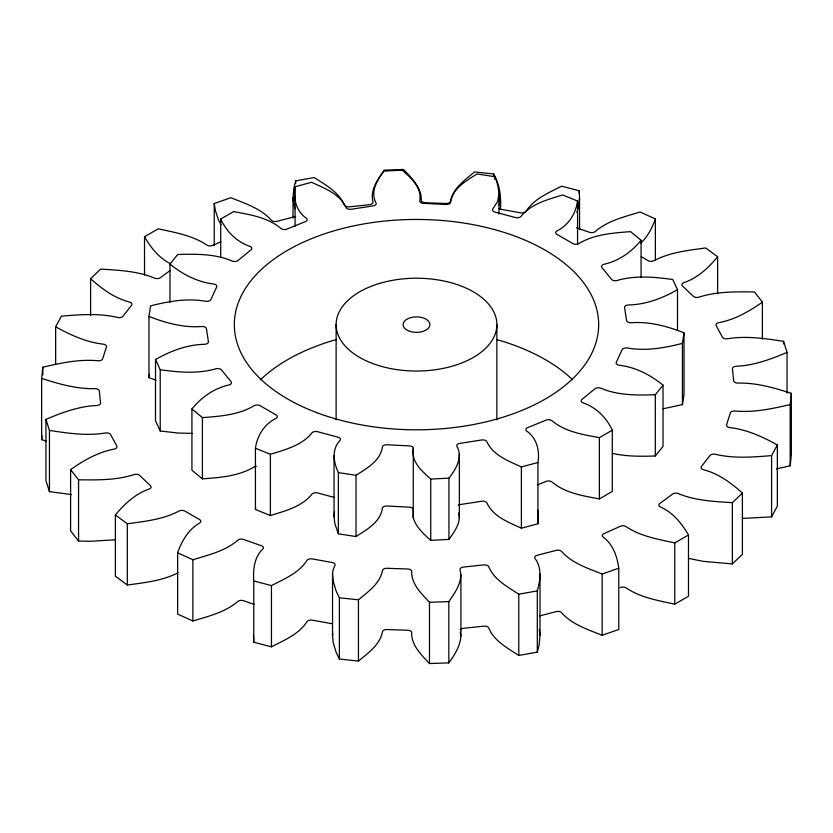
<?xml version="1.0" encoding="UTF-8"?>
<svg xmlns="http://www.w3.org/2000/svg" width="833" height="833" viewBox="0 0 833 833"><rect width="100%" height="100%" fill="white"/><g stroke="black" fill="none" stroke-linecap="round" stroke-linejoin="round"><path stroke-width="1.25" d="M498.967 193.693L497.634 201.44L492.803 208.989A4.207 2.426 0 0 0 495.229 212.123L515.158 217.486A4.207 2.426 0 0 0 520.885 216.549C531.038 203.721 547.729 199.618 562.598 194.974L577.561 201.024C575.811 213.675 568.47 225.451 556.694 231.033A4.207 2.426 0 0 0 557.131 234.458L572.677 243.434A4.207 2.426 0 0 0 578.612 243.684C594.231 234.271 612.869 232.959 630.591 231.636L641.066 240.279C631.56 252.055 618.627 261.125 603.686 264.363A4.207 2.426 0 0 0 602.061 267.664L611.36 279.17A4.207 2.426 0 0 0 616.784 280.575C635.006 275.171 654.249 276.92 672.772 279.524L677.489 289.707C662.402 298.308 645.679 304.701 628.103 304.961A4.207 2.426 0 0 0 624.615 307.741L626.541 320.393A4.207 2.426 0 0 0 630.8 322.777C649.126 321.278 667.15 326.182 684.028 332.846L682.435 343.352C664.422 347.996 645.554 351.339 626.989 347.923A4.207 2.426 0 0 0 622.074 349.85L616.378 362.116A4.207 2.426 0 0 0 618.971 365.208C635.381 367.051 650.396 374.829 663.026 385.179L655.311 394.738C636.901 395.331 617.753 395.508 600.499 388.084A4.207 2.426 0 0 0 594.731 388.928L582.111 399.33A4.207 2.426 0 0 0 582.715 402.745C596.043 407.191 606.507 417.562 612.286 430.203L599.375 437.658C582.85 434.576 565.066 431.848 551.8 420.592A4.207 2.426 0 0 0 545.886 420.238L527.872 427.527A4.207 2.426 0 0 0 526.414 430.859C536.775 437.773 539.94 450.799 537.931 462.502L521.385 466.959C508.494 461.003 493.105 455.412 486.795 441.521A4.207 2.426 0 0 0 481.443 440.022L460.201 443.312A4.207 2.426 0 0 0 456.859 446.155C463.179 457.296 455.838 469.385 448.935 478.163L448.935 539.409L430.744 540.336C423.664 533.995 415.875 527.133 413.23 517.647L413.303 448.352A4.207 2.426 0 0 0 409.159 445.884L387.251 444.78A4.207 2.426 0 0 0 382.43 446.79C380.546 460.899 366.78 468.333 356.014 475.31L338.385 472.582C333.502 462.419 331.409 449.07 340.197 440.261A4.207 2.426 0 0 0 337.771 437.127L317.842 431.765A4.207 2.426 0 0 0 312.115 432.702C301.962 445.53 285.271 449.633 270.402 454.277L255.439 448.237C257.189 435.576 264.53 423.81 276.306 418.218A4.207 2.426 0 0 0 275.869 414.792L260.323 405.817A4.207 2.426 0 0 0 254.388 405.567C238.769 414.98 220.131 416.292 202.409 417.614L191.934 408.972C201.44 397.195 214.373 388.126 229.314 384.888A4.207 2.426 0 0 0 230.939 381.587L221.64 370.081A4.207 2.426 0 0 0 216.216 368.675C197.994 374.079 178.751 372.33 160.228 369.727L155.511 359.544C170.598 350.943 187.321 344.55 204.897 344.289A4.207 2.426 0 0 0 208.385 341.509L206.459 328.858A4.207 2.426 0 0 0 202.2 326.474C183.874 327.973 165.85 323.079 148.972 316.405L150.565 305.898C168.578 301.254 187.446 297.912 206.011 301.327A4.207 2.426 0 0 0 210.926 299.401L216.622 287.135A4.207 2.426 0 0 0 214.029 284.043C197.619 282.2 182.604 274.421 169.974 264.071L177.689 254.513C196.099 253.919 215.247 253.742 232.501 261.166A4.207 2.426 0 0 0 238.269 260.323L250.889 249.921A4.207 2.426 0 0 0 250.285 246.506C236.957 242.059 226.493 231.689 220.714 219.048L233.625 211.592C250.15 214.675 267.934 217.403 281.2 228.659A4.207 2.426 0 0 0 287.114 229.013L305.128 221.724A4.207 2.426 0 0 0 306.586 218.392C296.225 211.478 293.06 198.452 295.069 186.748L311.615 182.292C324.506 188.248 339.895 193.839 346.205 207.729A4.207 2.426 0 0 0 351.557 209.229L372.799 205.938A4.207 2.426 0 0 0 376.141 203.096C369.821 191.954 377.162 179.866 384.065 171.088L402.256 170.171C410.992 177.981 422.289 187.748 419.697 200.899A4.207 2.426 0 0 0 423.841 203.367L445.749 204.47A4.207 2.426 0 0 0 450.57 202.461C452.454 188.362 466.22 180.917 476.986 173.941L494.615 176.669C500.581 188.289 498.79 201.555 498.967 214.102M448.935 539.409C454.152 531.985 461.44 522.707 458.639 513.055M413.303 448.352C410.711 461.503 422.008 471.27 430.744 479.079L448.935 478.163M413.23 517.647L413.303 509.598A4.207 2.426 0 0 0 409.159 507.141L387.251 506.027A4.207 2.426 0 0 0 382.43 508.047C380.546 522.145 366.78 529.58 356.014 536.556L338.385 533.828L334.824 523.624L334.033 516.814L334.033 455.557M292.997 218.1L292.997 197.692L293.903 187.831L295.694 180.865L314.208 177.533C325.391 184.895 338.937 191.975 344.227 205.012A4.207 2.426 0 0 0 349.266 206.834L369.394 204.71A4.207 2.426 0 0 0 372.997 201.971C369.821 190.288 377.849 179.241 384.18 170.13L403.536 169.453C411.46 178.012 421.8 187.685 421.29 200.284A4.207 2.426 0 0 0 425.434 202.752L445.863 203.46A4.207 2.426 0 0 0 450.486 201.305C452.881 188.248 465.001 179.938 474.55 171.942L493.625 173.951C499.758 184.572 501.289 196.921 500.466 208.989M641.316 256.72L647.991 260.583A4.207 2.426 0 0 0 653.936 260.739C669.784 252.264 688.131 250.389 705.676 247.963L717.63 256.772C708.571 267.82 697.513 278.014 683.778 282.72A4.207 2.426 0 0 0 682.612 286.094L693.202 296.204A4.207 2.426 0 0 0 698.908 297.173C716.755 291.373 735.883 291.769 754.438 291.925L762.393 302.14C749.221 311.386 734.8 319.757 718.764 322.652A4.207 2.426 0 0 0 716.245 325.765L722.336 337.042A4.207 2.426 0 0 0 727.469 338.771C746.097 335.689 765.09 338.469 783.561 341.353L787.05 352.359C770.879 359.252 753.927 365.531 736.195 366.249A4.207 2.426 0 0 0 732.457 368.925L733.686 380.712A4.207 2.426 0 0 0 737.955 383.107C756.239 382.618 774.117 387.772 791.35 393.363L790.184 404.536C772.181 408.784 753.626 412.762 735.039 410.992A4.207 2.426 0 0 0 730.302 413.074L726.605 424.695A4.207 2.426 0 0 0 729.76 427.6C746.743 429.453 762.539 436.815 777.356 444.937L771.587 455.62C752.928 457.13 733.748 458.712 715.37 454.277A4.207 2.426 0 0 0 709.903 455.641L701.511 466.407A4.207 2.426 0 0 0 703.364 469.677C718.296 473.519 731.135 482.838 742.39 493.074L732.363 502.653C714.183 501.497 695.336 500.737 678.333 493.584A4.207 2.426 0 0 0 672.46 494.146L659.84 503.455A4.207 2.426 0 0 0 660.288 506.87C672.772 512.389 681.831 523.405 688.485 534.984L674.772 542.908C658.122 539.284 640.452 536.348 626.083 526.623A4.207 2.426 0 0 0 620.148 526.373L604.04 533.651A4.207 2.426 0 0 0 603.05 537.046C613.005 544.147 617.232 556.579 618.773 568.231L602.176 574.031C587.942 568.304 572.094 563.337 561.65 551.498A4.207 2.426 0 0 0 555.996 550.426L537.327 555.267A4.207 2.426 0 0 0 534.973 558.422C542.179 567.627 540.232 580.424 537.306 590.878L537.306 652.135L518.792 655.467C507.609 648.105 494.063 641.025 488.773 627.988A4.207 2.426 0 0 0 483.734 626.166L463.606 628.29A4.207 2.426 0 0 0 460.274 629.779M540.003 574.062L540.003 635.308L539.097 645.169L537.306 652.135M334.033 516.814L334.491 511.941M537.306 590.878L518.792 594.21C507.609 586.849 494.063 579.768 488.773 566.732A4.207 2.426 0 0 0 483.734 564.92L463.606 567.044A4.207 2.426 0 0 0 460.003 569.782C463.179 581.465 455.151 592.513 448.82 601.613L448.82 662.87L429.464 663.547C421.54 654.988 411.2 645.315 411.71 632.716A4.207 2.426 0 0 0 407.566 630.248L387.137 629.54A4.207 2.426 0 0 0 382.514 631.695C380.119 644.752 367.999 653.062 358.45 661.058L339.375 659.049L336.136 652.249L333.179 642.535L332.534 635.496L332.534 574.249L333.023 570.032L334.918 565.409A4.207 2.426 0 0 0 331.919 562.442L312.375 558.933A4.207 2.426 0 0 0 306.992 560.39C298.985 572.989 284.22 578.966 271.454 585.578L253.773 580.986C252.93 569.814 254.211 556.985 262.874 548.926A4.207 2.426 0 0 0 261.187 545.625L243.673 539.513A4.207 2.426 0 0 0 237.832 540.19C225.264 551.04 208.437 555.007 192.892 559.734L177.627 552.831C181.729 541.023 188.539 529.247 199.753 522.957A4.207 2.426 0 0 0 199.483 519.532L185.009 511.17A4.207 2.426 0 0 0 179.064 511.014C163.216 519.49 144.869 521.364 127.324 523.78L115.37 514.971C124.429 503.934 135.487 493.74 149.222 489.023A4.207 2.426 0 0 0 150.388 485.66L139.798 475.549A4.207 2.426 0 0 0 134.092 474.571C116.245 480.381 97.117 479.985 78.562 479.818L70.607 469.614C83.779 460.368 98.2 451.996 114.236 449.102A4.207 2.426 0 0 0 116.755 445.988L110.664 434.711A4.207 2.426 0 0 0 105.531 432.973C86.903 436.065 67.91 433.285 49.439 430.401L45.95 419.395C62.121 412.502 79.073 406.212 96.805 405.504A4.207 2.426 0 0 0 100.543 402.828L99.314 391.031A4.207 2.426 0 0 0 95.045 388.647C76.761 389.136 58.883 383.982 41.65 378.39L42.816 367.218C60.819 362.969 79.374 358.992 97.961 360.762A4.207 2.426 0 0 0 102.698 358.679L106.395 347.059A4.207 2.426 0 0 0 103.24 344.144C86.257 342.301 70.461 334.939 55.644 326.817L61.413 316.134C80.072 314.614 99.252 313.031 117.63 317.477A4.207 2.426 0 0 0 123.097 316.113L131.489 305.336A4.207 2.426 0 0 0 129.636 302.077C114.704 298.235 101.865 288.916 90.61 278.67L100.637 269.09C118.817 270.256 137.664 271.017 154.667 278.17A4.207 2.426 0 0 0 160.54 277.597L170.244 270.444M460.92 574.499L460.92 635.746C460.42 645.908 454.662 654.873 448.82 662.87M46.388 441.167L41.65 439.637L42.035 435.919M776.377 468.896L790.184 465.782L791.35 454.61L791.35 393.363M332.534 635.496L332.784 633.392M500.466 197.504L499.977 201.721L498.55 205.189M499.196 208.677A4.207 2.426 0 0 0 501.081 209.302L520.625 212.821A4.207 2.426 0 0 0 526.008 211.363C534.015 198.764 548.78 192.777 561.546 186.175L579.227 190.767L579.549 197.806L578.394 207.656L576.873 212.269M458.244 505.11A4.207 2.426 0 0 1 460.201 504.559L481.443 501.279A4.207 2.426 0 0 1 486.795 502.768C493.105 516.658 508.494 522.249 521.385 528.205L537.931 523.749L538.368 513.347L537.733 509.952M156.042 380.212L148.972 377.651L149.503 374.152M663.099 408.764L682.435 404.599L684.028 394.103L684.028 332.846M334.033 497.374L317.842 493.011A4.207 2.426 0 0 0 312.115 493.948C301.962 506.776 285.271 510.889 270.402 515.533L255.439 509.484L255.7 507.859M576.488 227.753L589.327 232.23A4.207 2.426 0 0 0 595.168 231.564C607.736 220.703 624.563 216.736 640.108 212.019L655.373 218.923C652.312 227.826 647.73 236.437 640.941 243.049M742.453 518.428L771.587 516.866L777.356 506.183L777.356 444.937M612.526 453.391C626.541 456.557 641.035 456.474 655.311 455.984L663.026 446.426L663.026 385.179M688.475 558.37L703.427 561.39L732.363 563.91L742.39 554.33L742.39 493.074M332.534 574.249L333.179 581.288L336.136 591.003L339.375 597.792L358.45 599.812C367.999 591.815 380.119 583.506 382.514 570.449A4.207 2.426 0 0 1 387.137 568.293L407.566 569.001A4.207 2.426 0 0 1 411.71 571.469C411.2 584.068 421.54 593.742 429.464 602.29L429.464 663.547M144.515 275.046L144.515 236.759L158.228 228.846C174.878 232.459 192.548 235.406 206.917 245.121A4.207 2.426 0 0 0 212.852 245.381L220.912 241.737M537.483 484.889L545.886 481.495A4.207 2.426 0 0 1 551.8 481.838C565.066 493.105 582.85 495.833 599.375 498.915L612.286 491.46L612.286 430.203M620.148 587.619A4.207 2.426 0 0 1 626.083 587.879C640.452 597.594 658.122 600.541 674.772 604.154L688.485 596.241L688.485 534.984M178.033 572.781C162.425 580.84 144.484 582.652 127.324 585.037L115.37 576.228L115.37 514.971M253.451 635.194L253.773 642.233L271.454 646.825C284.22 640.223 298.985 634.236 306.992 621.637A4.207 2.426 0 0 1 312.375 620.179L331.919 623.698M214.227 245.62L214.227 203.512L230.824 197.723C245.058 203.45 260.906 208.417 271.35 220.256A4.207 2.426 0 0 0 277.004 221.328L295.673 216.476M539.815 615.879L555.996 611.672A4.207 2.426 0 0 1 561.65 612.744C572.094 624.583 587.942 629.55 602.176 635.277L618.773 629.488L618.773 568.231M177.627 552.831L177.627 614.077L192.892 620.981C208.437 616.264 225.264 612.297 237.832 601.436A4.207 2.426 0 0 1 243.673 600.77L254.18 604.435M115.006 539.805L90.766 541.263L78.562 541.075L70.607 530.86L70.607 469.614M191.934 408.972L191.934 470.229L202.409 478.86C220.131 477.538 238.769 476.226 254.388 466.813A4.207 2.426 0 0 1 256.345 466.272M429.464 602.29L448.82 601.613M192.121 433.41L177.908 433.035L160.228 430.973L155.511 420.79L155.511 359.544M71.565 494.573L49.439 491.647L45.95 480.641L45.95 419.395M170.671 263.811C159.124 258.23 150.835 247.63 144.515 236.759M221.057 224.691L218.579 220.224L215.372 210.53L214.227 203.512M295.184 208.875L293.82 204.72L292.997 197.692M460.233 632.205L460.92 635.746M539.315 629.456L540.003 635.308M790.184 404.536L790.184 465.782M787.05 352.359L787.05 393.197M783.561 341.353L783.561 343.904M771.587 455.62L771.587 516.866M762.393 302.14L762.393 339.135M732.363 502.653L732.363 563.91M717.63 256.772L717.63 293.778M682.435 343.352L682.435 404.599M677.489 289.707L677.489 330.545M674.772 542.908L674.772 604.154M655.373 218.923L655.373 259.75M655.311 394.738L655.311 455.984M641.066 240.279L641.066 277.285M602.176 574.031L602.176 635.277M599.375 437.658L599.375 498.915M579.549 197.806L579.549 229.71M579.227 190.767L579.227 193.318M577.561 201.024L577.561 244.402M537.931 462.502L537.931 523.749M521.385 466.959L521.385 528.205M518.792 594.21L518.792 655.467M496.874 324.631A80.374 46.398 0 0 1 376.318 364.812A80.374 46.398 0 0 1 376.318 284.438A80.374 46.398 0 0 1 496.874 324.631L496.874 419.842M494.615 176.669L494.615 179.22M493.625 173.951L493.625 176.502M459.347 454.068L459.347 518.241M430.744 479.079L430.744 540.336M358.45 599.812L358.45 661.058M356.014 475.31L356.014 536.556M339.375 597.792L339.375 659.049M338.385 472.582L338.385 533.828M336.126 324.631L336.126 419.842M295.694 180.865L295.694 183.416M295.069 186.748L295.069 226.305M271.454 585.578L271.454 646.825M270.402 454.277L270.402 515.533M255.439 448.237L255.439 509.484M253.773 580.986L253.773 642.233M220.714 219.048L220.714 257.324M202.409 417.614L202.409 478.86M192.892 559.734L192.892 620.981M169.974 264.071L169.974 302.348M160.228 369.727L160.228 430.973M148.972 316.405L148.972 377.651M127.324 523.78L127.324 585.037M90.61 278.67L90.61 315.676M78.562 479.818L78.562 541.075M55.644 326.817L55.644 363.823M49.439 430.401L49.439 491.647M42.816 367.218L42.816 374.871M41.65 378.39L41.65 439.637M260.406 379.775A182.177 105.177 0 0 1 336.678 339.458M496.635 339.541A182.177 105.177 0 0 1 572.479 379.661M316.8 412.658A182.177 105.177 0 0 0 598.396 330.462A182.177 105.177 0 0 0 334.304 230.762A182.177 105.177 0 0 0 316.8 412.658M409.805 331.326A13.39 7.736 0 0 0 429.89 324.631A13.39 7.736 0 0 0 409.805 317.925A13.39 7.736 0 0 0 409.805 331.326"/></g></svg>
